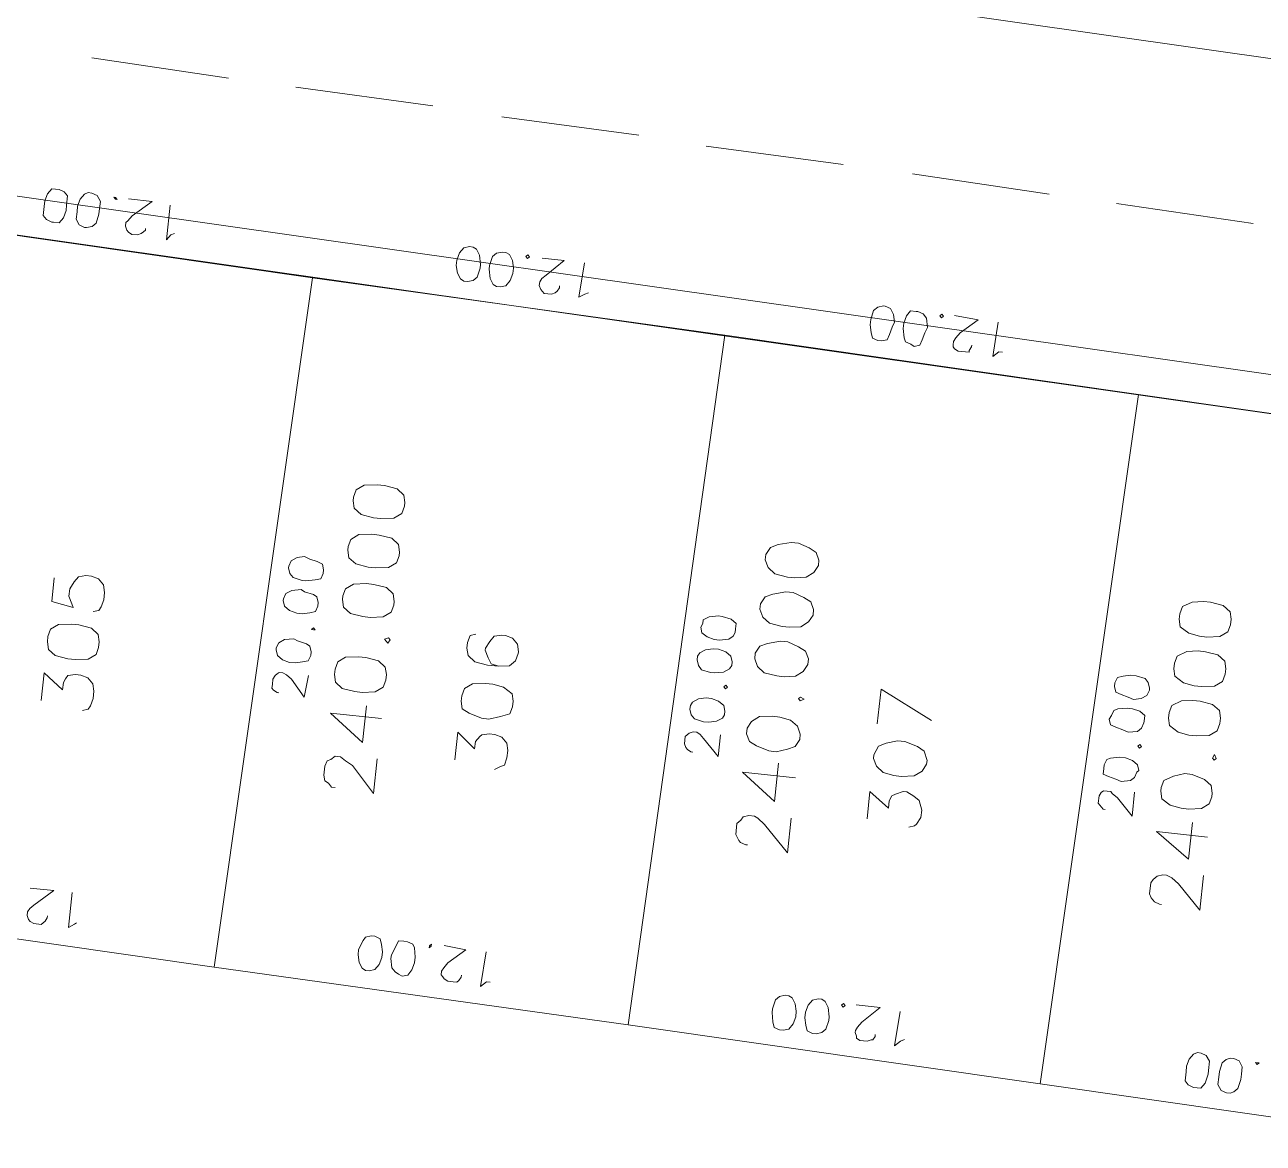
# Model space of a CAD drawing. Header units: metres. Extents: x -977055 to 805873, y -1033982 to 242021.
# Drawn here: x 2698.46 to 2734.23, y 748.4 to 780.7 of the extents above; entities that cross this region are included whole.
import ezdxf

# ---------------------------------------------------------------- set-up
doc = ezdxf.new("R2010")
doc.units = ezdxf.units.M
for name, color, linetype in [('PDF_acera', 7, 'Continuous'), ('PDF_areas por lote', 7, 'Continuous'), ('PDF_COTAS', 7, 'Continuous'), ('PDF_linea de centro', 7, 'Continuous'), ('PDF_LOTES', 7, 'Continuous'), ('PDF_No. lotes', 7, 'Continuous')]:
    doc.layers.add(name, color=color, linetype=linetype)

# ---------------------------------------------------------------- blocks, each defined once
blk = doc.blocks.new('CALLE')
at = {"layer": 'PDF_acera', "lineweight": 9}
for points in [[(-199.868256, -214.389504), (-199.148544, -215.151552), (-201.561696, -285.471648), (-200.67264, -285.598656), (-198.259488, -214.897536), (-199.571904, -213.500448), (-200.0376, -213.500448)], [(-159.8184, -288.985536), (-157.320576, -216.294624), (-158.632992, -214.897536), (-189.707616, -213.839136), (-191.062368, -215.151552), (-193.517856, -286.868736)]]:
    blk.add_lwpolyline(points, dxfattribs=at)
at = {"layer": 'PDF_areas por lote', "lineweight": 9}
for points in [[(-211.807008, -247.284576), (-211.807008, -247.199904), (-211.722336, -247.115232), (-211.68, -247.03056), (-211.552992, -246.988224), (-211.341312, -246.988224), (-211.214304, -247.03056), (-211.171968, -247.115232), (-211.087296, -247.199904), (-211.087296, -247.326912), (-211.171968, -247.45392), (-211.25664, -247.623264), (-211.849344, -248.173632), (-211.04496, -248.173632)], [(-210.113568, -248.173632), (-210.113568, -246.988224), (-210.706272, -247.792608), (-209.859552, -247.792608)], [(-212.10336, -256.852512), (-212.10336, -256.810176), (-212.061024, -256.683168), (-212.018688, -256.640832), (-211.89168, -256.55616), (-211.637664, -256.55616), (-211.552992, -256.640832), (-211.46832, -256.683168), (-211.425984, -256.810176), (-211.425984, -256.937184), (-211.46832, -257.021856), (-211.595328, -257.1912), (-212.188032, -257.783904), (-211.383648, -257.783904)], [(-210.452256, -257.783904), (-210.452256, -256.55616), (-211.04496, -257.360544), (-210.155904, -257.360544)], [(-212.442048, -266.462784), (-212.442048, -266.420448), (-212.399712, -266.29344), (-212.31504, -266.208768), (-212.230368, -266.166432), (-211.976352, -266.166432), (-211.89168, -266.208768), (-211.807008, -266.29344), (-211.764672, -266.420448), (-211.764672, -266.50512), (-211.807008, -266.632128), (-211.934016, -266.801472), (-212.484384, -267.35184), (-211.68, -267.35184)], [(-210.790944, -267.35184), (-210.790944, -266.166432), (-211.341312, -266.970816), (-210.494592, -266.970816)]]:
    blk.add_lwpolyline(points, dxfattribs=at)
for points in [[(-209.224512, -246.988224), (-209.393856, -247.03056), (-209.520864, -247.199904), (-209.5632, -247.496256), (-209.5632, -247.6656), (-209.520864, -247.961952), (-209.393856, -248.131296), (-209.224512, -248.173632), (-209.097504, -248.173632), (-208.92816, -248.131296), (-208.801152, -247.961952), (-208.758816, -247.6656), (-208.758816, -247.496256), (-208.801152, -247.199904), (-208.92816, -247.03056), (-209.097504, -246.988224)], [(-207.488736, -246.988224), (-207.65808, -247.03056), (-207.785088, -247.199904), (-207.827424, -247.496256), (-207.827424, -247.6656), (-207.785088, -247.961952), (-207.65808, -248.131296), (-207.488736, -248.173632), (-207.404064, -248.173632), (-207.23472, -248.131296), (-207.107712, -247.961952), (-207.065376, -247.6656), (-207.065376, -247.496256), (-207.107712, -247.199904), (-207.23472, -247.03056), (-207.404064, -246.988224)], [(-206.345664, -246.988224), (-206.515008, -247.03056), (-206.642016, -247.199904), (-206.684352, -247.496256), (-206.684352, -247.6656), (-206.642016, -247.961952), (-206.515008, -248.131296), (-206.345664, -248.173632), (-206.260992, -248.173632), (-206.091648, -248.131296), (-205.96464, -247.961952), (-205.922304, -247.6656), (-205.922304, -247.496256), (-205.96464, -247.199904), (-206.091648, -247.03056), (-206.260992, -246.988224)], [(-205.202592, -246.988224), (-205.371936, -247.03056), (-205.498944, -247.199904), (-205.54128, -247.496256), (-205.54128, -247.6656), (-205.498944, -247.961952), (-205.371936, -248.131296), (-205.202592, -248.173632), (-205.11792, -248.173632), (-204.948576, -248.131296), (-204.821568, -247.961952), (-204.779232, -247.6656), (-204.779232, -247.496256), (-204.821568, -247.199904), (-204.948576, -247.03056), (-205.11792, -246.988224)], [(-208.29312, -248.046624), (-208.377792, -248.131296), (-208.29312, -248.173632), (-208.250784, -248.131296)], [(-209.5632, -256.55616), (-209.732544, -256.640832), (-209.817216, -256.810176), (-209.901888, -257.106528), (-209.901888, -257.275872), (-209.817216, -257.529888), (-209.732544, -257.699232), (-209.5632, -257.783904), (-209.436192, -257.783904), (-209.266848, -257.699232), (-209.13984, -257.529888), (-209.097504, -257.275872), (-209.097504, -257.106528), (-209.13984, -256.810176), (-209.266848, -256.640832), (-209.436192, -256.55616)], [(-207.827424, -256.55616), (-207.996768, -256.640832), (-208.123776, -256.810176), (-208.166112, -257.106528), (-208.166112, -257.275872), (-208.123776, -257.529888), (-207.996768, -257.699232), (-207.827424, -257.783904), (-207.700416, -257.783904), (-207.531072, -257.699232), (-207.4464, -257.529888), (-207.361728, -257.275872), (-207.361728, -257.106528), (-207.4464, -256.810176), (-207.531072, -256.640832), (-207.700416, -256.55616)], [(-206.684352, -256.55616), (-206.853696, -256.640832), (-206.980704, -256.810176), (-207.02304, -257.106528), (-207.02304, -257.275872), (-206.980704, -257.529888), (-206.853696, -257.699232), (-206.684352, -257.783904), (-206.557344, -257.783904), (-206.388, -257.699232), (-206.303328, -257.529888), (-206.218656, -257.275872), (-206.218656, -257.106528), (-206.303328, -256.810176), (-206.388, -256.640832), (-206.557344, -256.55616)], [(-205.54128, -256.55616), (-205.710624, -256.640832), (-205.837632, -256.810176), (-205.879968, -257.106528), (-205.879968, -257.275872), (-205.837632, -257.529888), (-205.710624, -257.699232), (-205.54128, -257.783904), (-205.414272, -257.783904), (-205.244928, -257.699232), (-205.160256, -257.529888), (-205.075584, -257.275872), (-205.075584, -257.106528), (-205.160256, -256.810176), (-205.244928, -256.640832), (-205.414272, -256.55616)], [(-208.631808, -257.656896), (-208.674144, -257.699232), (-208.631808, -257.783904), (-208.589472, -257.699232)], [(-209.859552, -266.166432), (-210.028896, -266.208768), (-210.155904, -266.420448), (-210.19824, -266.674464), (-210.19824, -266.843808), (-210.155904, -267.14016), (-210.028896, -267.309504), (-209.859552, -267.35184), (-209.77488, -267.35184), (-209.605536, -267.309504), (-209.478528, -267.14016), (-209.393856, -266.843808), (-209.393856, -266.674464), (-209.478528, -266.420448), (-209.605536, -266.208768), (-209.77488, -266.166432)], [(-208.166112, -266.166432), (-208.335456, -266.208768), (-208.462464, -266.420448), (-208.5048, -266.674464), (-208.5048, -266.843808), (-208.462464, -267.14016), (-208.335456, -267.309504), (-208.166112, -267.35184), (-208.039104, -267.35184), (-207.86976, -267.309504), (-207.742752, -267.14016), (-207.700416, -266.843808), (-207.700416, -266.674464), (-207.742752, -266.420448), (-207.86976, -266.208768), (-208.039104, -266.166432)], [(-207.02304, -266.166432), (-207.192384, -266.208768), (-207.319392, -266.420448), (-207.361728, -266.674464), (-207.361728, -266.843808), (-207.319392, -267.14016), (-207.192384, -267.309504), (-207.02304, -267.35184), (-206.896032, -267.35184), (-206.726688, -267.309504), (-206.59968, -267.14016), (-206.557344, -266.843808), (-206.557344, -266.674464), (-206.59968, -266.420448), (-206.726688, -266.208768), (-206.896032, -266.166432)], [(-205.879968, -266.166432), (-206.049312, -266.208768), (-206.17632, -266.420448), (-206.218656, -266.674464), (-206.218656, -266.843808), (-206.17632, -267.14016), (-206.049312, -267.309504), (-205.879968, -267.35184), (-205.75296, -267.35184), (-205.583616, -267.309504), (-205.456608, -267.14016), (-205.414272, -266.843808), (-205.414272, -266.674464), (-205.456608, -266.420448), (-205.583616, -266.208768), (-205.75296, -266.166432)], [(-208.970496, -267.267168), (-209.012832, -267.309504), (-208.970496, -267.35184), (-208.885824, -267.309504)]]:
    blk.add_lwpolyline(points, close=True, dxfattribs=at)
at = {"layer": 'PDF_COTAS', "lineweight": 9}
for points in [[(-199.571904, -239.452416), (-199.571904, -239.579424), (-199.444896, -239.664096), (-199.275552, -239.706432), (-199.148544, -239.706432), (-198.936864, -239.706432), (-198.852192, -239.62176), (-198.809856, -239.494752), (-198.809856, -239.41008), (-198.809856, -239.325408), (-198.936864, -239.240736), (-199.106208, -239.1984), (-199.233216, -239.1984), (-199.444896, -239.1984), (-199.529568, -239.283072), (-199.571904, -239.41008)], [(-199.61424, -240.214464), (-199.571904, -240.341472), (-199.487232, -240.426144), (-199.275552, -240.46848), (-199.148544, -240.46848), (-198.9792, -240.46848), (-198.852192, -240.383808), (-198.809856, -240.2568), (-198.809856, -240.172128), (-198.852192, -240.087456), (-198.9792, -240.002784), (-199.148544, -239.960448), (-199.275552, -239.960448), (-199.444896, -239.960448), (-199.571904, -240.04512), (-199.61424, -240.172128)], [(-198.894528, -240.807168), (-198.894528, -240.849504), (-198.852192, -240.807168), (-198.852192, -240.764832)], [(-209.309184, -246.39552), (-209.817216, -246.353184), (-209.436192, -246.014496), (-209.35152, -245.887488), (-209.309184, -245.802816), (-209.309184, -245.718144), (-209.35152, -245.675808), (-209.393856, -245.633472), (-209.478528, -245.591136), (-209.605536, -245.591136), (-209.690208, -245.591136), (-209.732544, -245.633472), (-209.77488, -245.718144), (-209.77488, -245.76048), (-209.77488, -245.718144), (-209.732544, -245.633472), (-209.690208, -245.591136), (-209.605536, -245.591136), (-209.478528, -245.591136), (-209.393856, -245.633472), (-209.35152, -245.675808), (-209.309184, -245.718144), (-209.309184, -245.802816), (-209.35152, -245.887488), (-209.436192, -246.014496), (-209.817216, -246.353184)], [(-208.801152, -245.591136), (-208.92816, -245.633472), (-209.012832, -245.76048), (-209.055168, -245.929824), (-209.055168, -246.056832), (-209.012832, -246.226176), (-208.970496, -246.353184), (-208.843488, -246.39552), (-208.758816, -246.39552), (-208.631808, -246.353184), (-208.589472, -246.268512), (-208.547136, -246.056832), (-208.5048, -245.97216), (-208.547136, -245.76048), (-208.631808, -245.633472), (-208.758816, -245.591136)], [(-208.801152, -245.591136), (-208.92816, -245.633472), (-209.012832, -245.76048), (-209.055168, -245.929824), (-209.055168, -246.056832), (-209.012832, -246.226176), (-208.970496, -246.353184), (-208.843488, -246.39552), (-208.758816, -246.39552), (-208.631808, -246.353184), (-208.589472, -246.268512), (-208.547136, -246.056832), (-208.5048, -245.97216), (-208.547136, -245.76048), (-208.631808, -245.633472), (-208.758816, -245.591136)], [(-207.65808, -245.633472), (-207.785088, -245.675808), (-207.86976, -245.802816), (-207.912096, -245.97216), (-207.912096, -246.099168), (-207.86976, -246.268512), (-207.827424, -246.39552), (-207.700416, -246.437856), (-207.615744, -246.437856), (-207.488736, -246.39552), (-207.4464, -246.310848), (-207.404064, -246.099168), (-207.361728, -246.014496), (-207.404064, -245.802816), (-207.488736, -245.675808), (-207.615744, -245.633472)], [(-207.65808, -245.633472), (-207.785088, -245.675808), (-207.86976, -245.802816), (-207.912096, -245.97216), (-207.912096, -246.099168), (-207.86976, -246.268512), (-207.827424, -246.39552), (-207.700416, -246.437856), (-207.615744, -246.437856), (-207.488736, -246.39552), (-207.4464, -246.310848), (-207.404064, -246.099168), (-207.361728, -246.014496), (-207.404064, -245.802816), (-207.488736, -245.675808), (-207.615744, -245.633472)], [(-206.896032, -245.675808), (-207.02304, -245.718144), (-207.107712, -245.802816), (-207.150048, -246.014496), (-207.150048, -246.099168), (-207.107712, -246.310848), (-207.065376, -246.437856), (-206.938368, -246.480192), (-206.853696, -246.480192), (-206.726688, -246.437856), (-206.684352, -246.310848), (-206.642016, -246.141504), (-206.59968, -246.014496), (-206.642016, -245.845152), (-206.726688, -245.718144), (-206.853696, -245.675808)], [(-206.896032, -245.675808), (-207.02304, -245.718144), (-207.107712, -245.802816), (-207.150048, -246.014496), (-207.150048, -246.099168), (-207.107712, -246.310848), (-207.065376, -246.437856), (-206.938368, -246.480192), (-206.853696, -246.480192), (-206.726688, -246.437856), (-206.684352, -246.310848), (-206.642016, -246.141504), (-206.59968, -246.014496), (-206.642016, -245.845152), (-206.726688, -245.718144), (-206.853696, -245.675808)], [(-208.250784, -246.353184), (-208.250784, -246.39552), (-208.250784, -246.437856), (-208.208448, -246.39552)], [(-208.250784, -246.353184), (-208.250784, -246.39552), (-208.250784, -246.437856), (-208.208448, -246.39552)], [(-215.9136, -248.51232), (-215.871264, -248.639328), (-215.744256, -248.724), (-215.574912, -248.766336), (-215.447904, -248.766336), (-215.27856, -248.724), (-215.151552, -248.681664), (-215.109216, -248.554656), (-215.109216, -248.469984), (-215.151552, -248.342976), (-215.236224, -248.30064), (-215.447904, -248.215968), (-215.574912, -248.215968), (-215.744256, -248.258304), (-215.871264, -248.342976), (-215.9136, -248.427648)], [(-199.910592, -249.062688), (-199.868256, -249.189696), (-199.783584, -249.274368), (-199.571904, -249.316704), (-199.487232, -249.316704), (-199.275552, -249.274368), (-199.148544, -249.189696), (-199.106208, -249.105024), (-199.106208, -249.020352), (-199.148544, -248.893344), (-199.275552, -248.808672), (-199.444896, -248.766336), (-199.571904, -248.766336), (-199.741248, -248.808672), (-199.868256, -248.893344), (-199.910592, -248.978016)], [(-215.955936, -249.274368), (-215.9136, -249.401376), (-215.786592, -249.486048), (-215.617248, -249.528384), (-215.49024, -249.528384), (-215.27856, -249.486048), (-215.193888, -249.443712), (-215.151552, -249.316704), (-215.151552, -249.232032), (-215.151552, -249.105024), (-215.27856, -249.062688), (-215.49024, -248.978016), (-215.574912, -248.978016), (-215.786592, -249.020352), (-215.871264, -249.105024), (-215.9136, -249.189696)], [(-199.952928, -249.824736), (-199.910592, -249.951744), (-199.783584, -250.036416), (-199.61424, -250.078752), (-199.487232, -250.078752), (-199.317888, -250.036416), (-199.19088, -249.951744), (-199.148544, -249.867072), (-199.148544, -249.7824), (-199.19088, -249.655392), (-199.275552, -249.57072), (-199.487232, -249.528384), (-199.571904, -249.528384), (-199.783584, -249.57072), (-199.910592, -249.655392), (-199.952928, -249.740064)], [(-215.236224, -249.824736), (-215.193888, -249.867072), (-215.151552, -249.867072), (-215.193888, -249.824736)], [(-199.233216, -250.375104), (-199.19088, -250.41744), (-199.148544, -250.375104), (-199.19088, -250.332768)], [(-209.647872, -255.963456), (-210.155904, -255.963456), (-209.77488, -255.582432), (-209.690208, -255.49776), (-209.647872, -255.413088), (-209.647872, -255.328416), (-209.690208, -255.243744), (-209.732544, -255.201408), (-209.77488, -255.159072), (-209.944224, -255.159072), (-210.028896, -255.201408), (-210.071232, -255.243744), (-210.113568, -255.328416), (-210.113568, -255.370752), (-210.113568, -255.328416), (-210.071232, -255.243744), (-210.028896, -255.201408), (-209.944224, -255.159072), (-209.77488, -255.159072), (-209.732544, -255.201408), (-209.690208, -255.243744), (-209.647872, -255.328416), (-209.647872, -255.413088), (-209.690208, -255.49776), (-209.77488, -255.582432), (-210.155904, -255.963456)], [(-209.13984, -255.201408), (-209.266848, -255.243744), (-209.35152, -255.328416), (-209.393856, -255.540096), (-209.393856, -255.667104), (-209.35152, -255.836448), (-209.266848, -255.963456), (-209.182176, -256.005792), (-209.097504, -256.005792), (-208.970496, -255.963456), (-208.885824, -255.836448), (-208.843488, -255.667104), (-208.843488, -255.540096), (-208.885824, -255.370752), (-208.970496, -255.243744), (-209.055168, -255.201408)], [(-209.13984, -255.201408), (-209.266848, -255.243744), (-209.35152, -255.328416), (-209.393856, -255.540096), (-209.393856, -255.667104), (-209.35152, -255.836448), (-209.266848, -255.963456), (-209.182176, -256.005792), (-209.097504, -256.005792), (-208.970496, -255.963456), (-208.885824, -255.836448), (-208.843488, -255.667104), (-208.843488, -255.540096), (-208.885824, -255.370752), (-208.970496, -255.243744), (-209.055168, -255.201408)], [(-207.996768, -255.243744), (-208.123776, -255.28608), (-208.208448, -255.370752), (-208.250784, -255.582432), (-208.250784, -255.667104), (-208.208448, -255.878784), (-208.123776, -256.005792), (-208.039104, -256.048128), (-207.954432, -256.048128), (-207.827424, -256.005792), (-207.742752, -255.878784), (-207.700416, -255.70944), (-207.700416, -255.582432), (-207.742752, -255.413088), (-207.827424, -255.28608), (-207.912096, -255.243744)], [(-207.996768, -255.243744), (-208.123776, -255.28608), (-208.208448, -255.370752), (-208.250784, -255.582432), (-208.250784, -255.667104), (-208.208448, -255.878784), (-208.123776, -256.005792), (-208.039104, -256.048128), (-207.954432, -256.048128), (-207.827424, -256.005792), (-207.742752, -255.878784), (-207.700416, -255.70944), (-207.700416, -255.582432), (-207.742752, -255.413088), (-207.827424, -255.28608), (-207.912096, -255.243744)], [(-207.23472, -255.243744), (-207.361728, -255.28608), (-207.4464, -255.413088), (-207.488736, -255.582432), (-207.488736, -255.70944), (-207.4464, -255.92112), (-207.361728, -256.005792), (-207.277056, -256.048128), (-207.192384, -256.048128), (-207.065376, -256.048128), (-206.980704, -255.92112), (-206.938368, -255.70944), (-206.938368, -255.624768), (-206.980704, -255.413088), (-207.065376, -255.28608), (-207.150048, -255.28608)], [(-207.23472, -255.243744), (-207.361728, -255.28608), (-207.4464, -255.413088), (-207.488736, -255.582432), (-207.488736, -255.70944), (-207.4464, -255.92112), (-207.361728, -256.005792), (-207.277056, -256.048128), (-207.192384, -256.048128), (-207.065376, -256.048128), (-206.980704, -255.92112), (-206.938368, -255.70944), (-206.938368, -255.624768), (-206.980704, -255.413088), (-207.065376, -255.28608), (-207.150048, -255.28608)], [(-208.547136, -255.92112), (-208.589472, -255.963456), (-208.547136, -256.005792), (-208.5048, -255.963456)], [(-208.547136, -255.92112), (-208.589472, -255.963456), (-208.547136, -256.005792), (-208.5048, -255.963456)], [(-216.252288, -258.122592), (-216.209952, -258.2496), (-216.082944, -258.334272), (-215.9136, -258.376608), (-215.786592, -258.376608), (-215.617248, -258.334272), (-215.49024, -258.2496), (-215.447904, -258.164928), (-215.447904, -258.080256), (-215.49024, -257.953248), (-215.574912, -257.868576), (-215.786592, -257.82624), (-215.871264, -257.82624), (-216.082944, -257.868576), (-216.209952, -257.910912), (-216.252288, -258.03792)], [(-216.252288, -258.88464), (-216.209952, -259.011648), (-216.12528, -259.09632), (-215.9136, -259.138656), (-215.828928, -259.138656), (-215.617248, -259.09632), (-215.49024, -259.011648), (-215.447904, -258.926976), (-215.447904, -258.842304), (-215.49024, -258.715296), (-215.617248, -258.630624), (-215.786592, -258.588288), (-215.9136, -258.588288), (-216.082944, -258.630624), (-216.209952, -258.67296), (-216.252288, -258.799968)], [(-200.24928, -258.67296), (-200.206944, -258.799968), (-200.079936, -258.842304), (-199.910592, -258.88464), (-199.783584, -258.926976), (-199.61424, -258.88464), (-199.487232, -258.799968), (-199.444896, -258.67296), (-199.444896, -258.630624), (-199.487232, -258.503616), (-199.571904, -258.418944), (-199.783584, -258.376608), (-199.910592, -258.376608), (-200.079936, -258.418944), (-200.206944, -258.46128), (-200.24928, -258.588288)], [(-200.291616, -259.435008), (-200.24928, -259.562016), (-200.122272, -259.604352), (-199.952928, -259.646688), (-199.82592, -259.689024), (-199.61424, -259.646688), (-199.529568, -259.562016), (-199.487232, -259.435008), (-199.487232, -259.392672), (-199.487232, -259.265664), (-199.61424, -259.180992), (-199.783584, -259.138656), (-199.910592, -259.138656), (-200.122272, -259.180992), (-200.206944, -259.223328), (-200.24928, -259.350336)], [(-215.574912, -259.435008), (-215.532576, -259.477344), (-215.49024, -259.435008), (-215.532576, -259.392672)], [(-199.571904, -259.985376), (-199.529568, -260.027712), (-199.487232, -259.985376), (-199.529568, -259.94304)], [(-209.944224, -265.573728), (-210.494592, -265.573728), (-210.113568, -265.192704), (-210.028896, -265.065696), (-209.98656, -265.02336), (-209.98656, -264.938688), (-209.98656, -264.854016), (-210.028896, -264.81168), (-210.113568, -264.769344), (-210.282912, -264.769344), (-210.325248, -264.81168), (-210.367584, -264.854016), (-210.40992, -264.896352), (-210.40992, -264.938688), (-210.40992, -264.896352), (-210.367584, -264.854016), (-210.325248, -264.81168), (-210.282912, -264.769344), (-210.113568, -264.769344), (-210.028896, -264.81168), (-209.98656, -264.854016), (-209.98656, -264.938688), (-209.98656, -265.02336), (-210.028896, -265.065696), (-210.113568, -265.192704), (-210.494592, -265.573728)], [(-209.478528, -264.81168), (-209.605536, -264.81168), (-209.647872, -264.938688), (-209.690208, -265.108032), (-209.732544, -265.23504), (-209.690208, -265.44672), (-209.605536, -265.531392), (-209.478528, -265.573728), (-209.436192, -265.616064), (-209.309184, -265.573728), (-209.224512, -265.44672), (-209.182176, -265.277376), (-209.182176, -265.150368), (-209.224512, -264.938688), (-209.266848, -264.854016), (-209.393856, -264.81168)], [(-209.478528, -264.81168), (-209.605536, -264.81168), (-209.647872, -264.938688), (-209.690208, -265.108032), (-209.732544, -265.23504), (-209.690208, -265.44672), (-209.605536, -265.531392), (-209.478528, -265.573728), (-209.436192, -265.616064), (-209.309184, -265.573728), (-209.224512, -265.44672), (-209.182176, -265.277376), (-209.182176, -265.150368), (-209.224512, -264.938688), (-209.266848, -264.854016), (-209.393856, -264.81168)], [(-208.335456, -264.81168), (-208.462464, -264.854016), (-208.5048, -264.981024), (-208.547136, -265.150368), (-208.589472, -265.277376), (-208.547136, -265.489056), (-208.462464, -265.573728), (-208.335456, -265.616064), (-208.29312, -265.616064), (-208.166112, -265.616064), (-208.08144, -265.489056), (-208.039104, -265.319712), (-208.039104, -265.192704), (-208.08144, -264.981024), (-208.123776, -264.896352), (-208.250784, -264.854016)], [(-208.335456, -264.81168), (-208.462464, -264.854016), (-208.5048, -264.981024), (-208.547136, -265.150368), (-208.589472, -265.277376), (-208.547136, -265.489056), (-208.462464, -265.573728), (-208.335456, -265.616064), (-208.29312, -265.616064), (-208.166112, -265.616064), (-208.08144, -265.489056), (-208.039104, -265.319712), (-208.039104, -265.192704), (-208.08144, -264.981024), (-208.123776, -264.896352), (-208.250784, -264.854016)], [(-207.573408, -264.854016), (-207.700416, -264.896352), (-207.742752, -265.02336), (-207.785088, -265.192704), (-207.827424, -265.319712), (-207.785088, -265.489056), (-207.700416, -265.616064), (-207.573408, -265.6584), (-207.531072, -265.6584), (-207.404064, -265.616064), (-207.319392, -265.531392), (-207.277056, -265.319712), (-207.277056, -265.192704), (-207.319392, -265.02336), (-207.361728, -264.896352), (-207.488736, -264.854016)], [(-207.573408, -264.854016), (-207.700416, -264.896352), (-207.742752, -265.02336), (-207.785088, -265.192704), (-207.827424, -265.319712), (-207.785088, -265.489056), (-207.700416, -265.616064), (-207.573408, -265.6584), (-207.531072, -265.6584), (-207.404064, -265.616064), (-207.319392, -265.531392), (-207.277056, -265.319712), (-207.277056, -265.192704), (-207.319392, -265.02336), (-207.361728, -264.896352), (-207.488736, -264.854016)], [(-208.885824, -265.531392), (-208.92816, -265.573728), (-208.885824, -265.616064), (-208.843488, -265.573728)], [(-208.885824, -265.531392), (-208.92816, -265.573728), (-208.885824, -265.616064), (-208.843488, -265.573728)], [(-216.54864, -267.732864), (-216.54864, -267.817536), (-216.421632, -267.902208), (-216.209952, -267.944544), (-216.12528, -267.944544), (-215.9136, -267.944544), (-215.786592, -267.859872), (-215.744256, -267.732864), (-215.744256, -267.648192), (-215.786592, -267.56352), (-215.9136, -267.478848), (-216.082944, -267.436512), (-216.209952, -267.436512), (-216.421632, -267.436512), (-216.506304, -267.521184), (-216.54864, -267.648192)], [(-216.590976, -268.494912), (-216.54864, -268.579584), (-216.463968, -268.664256), (-216.252288, -268.706592), (-216.12528, -268.706592), (-215.955936, -268.706592), (-215.828928, -268.62192), (-215.786592, -268.494912), (-215.786592, -268.41024), (-215.828928, -268.325568), (-215.9136, -268.240896), (-216.12528, -268.19856), (-216.252288, -268.19856), (-216.421632, -268.19856), (-216.54864, -268.283232), (-216.590976, -268.41024)], [(-215.871264, -269.04528), (-215.828928, -269.087616), (-215.828928, -269.04528), (-215.828928, -269.002944)]]:
    blk.add_lwpolyline(points, close=True, dxfattribs=at)
for points in [[(-215.447904, -241.018848), (-215.49024, -241.018848), (-215.574912, -240.976512), (-215.617248, -240.934176), (-215.659584, -240.89184), (-215.659584, -240.722496), (-215.617248, -240.637824), (-215.574912, -240.595488), (-215.49024, -240.553152), (-215.405568, -240.553152), (-215.320896, -240.595488), (-215.236224, -240.68016), (-214.8552, -241.10352), (-214.8552, -240.553152)], [(-199.487232, -241.569216), (-199.529568, -241.569216), (-199.571904, -241.52688), (-199.61424, -241.484544), (-199.656576, -241.399872), (-199.656576, -241.272864), (-199.61424, -241.188192), (-199.571904, -241.145856), (-199.487232, -241.10352), (-199.40256, -241.10352), (-199.360224, -241.145856), (-199.233216, -241.230528), (-198.852192, -241.653888), (-198.852192, -241.10352)], [(-215.532576, -241.696224), (-215.574912, -241.653888), (-215.659584, -241.52688), (-214.8552, -241.52688)], [(-199.529568, -242.246592), (-199.571904, -242.16192), (-199.698912, -242.077248), (-198.894528, -242.077248)], [(-215.786592, -250.62912), (-215.828928, -250.62912), (-215.9136, -250.586784), (-215.955936, -250.544448), (-215.955936, -250.459776), (-215.955936, -250.332768), (-215.9136, -250.248096), (-215.871264, -250.20576), (-215.828928, -250.163424), (-215.744256, -250.163424), (-215.659584, -250.20576), (-215.532576, -250.290432), (-215.193888, -250.671456), (-215.151552, -250.163424)], [(-199.783584, -251.179488), (-199.82592, -251.179488), (-199.910592, -251.137152), (-199.952928, -251.094816), (-199.995264, -251.010144), (-199.995264, -250.8408), (-199.952928, -250.798464), (-199.910592, -250.756128), (-199.82592, -250.713792), (-199.741248, -250.713792), (-199.656576, -250.756128), (-199.571904, -250.8408), (-199.19088, -251.221824), (-199.19088, -250.713792)], [(-215.871264, -251.306496), (-215.871264, -251.221824), (-215.998272, -251.094816), (-215.193888, -251.137152)], [(-199.868256, -251.856864), (-199.910592, -251.772192), (-199.995264, -251.645184), (-199.19088, -251.68752)], [(-216.12528, -260.239392), (-216.167616, -260.239392), (-216.252288, -260.197056), (-216.252288, -260.15472), (-216.294624, -260.070048), (-216.294624, -259.900704), (-216.252288, -259.816032), (-216.209952, -259.816032), (-216.12528, -259.773696), (-216.082944, -259.773696), (-215.998272, -259.816032), (-215.871264, -259.900704), (-215.49024, -260.281728), (-215.49024, -259.73136)], [(-200.122272, -260.747424), (-200.164608, -260.747424), (-200.24928, -260.705088), (-200.291616, -260.705088), (-200.291616, -260.620416), (-200.291616, -260.451072), (-200.24928, -260.3664), (-200.206944, -260.324064), (-200.164608, -260.324064), (-200.079936, -260.324064), (-199.995264, -260.3664), (-199.868256, -260.451072), (-199.529568, -260.832096), (-199.487232, -260.281728)], [(-216.167616, -260.916768), (-216.209952, -260.832096), (-216.33696, -260.705088), (-215.532576, -260.747424)], [(-200.206944, -261.467136), (-200.206944, -261.382464), (-200.333952, -261.255456), (-199.529568, -261.297792)]]:
    blk.add_lwpolyline(points, dxfattribs=at)
at = {"layer": 'PDF_linea de centro', "lineweight": 9}
for points in [[(-195.719328, -239.918112), (-195.846336, -243.093312)], [(-195.888672, -244.659744), (-195.973344, -247.834944)], [(-196.058016, -249.443712), (-196.142688, -252.618912)], [(-196.22736, -254.185344), (-196.312032, -257.360544)], [(-196.354368, -258.969312), (-196.481376, -262.144512)], [(-196.523712, -263.710944), (-196.65072, -266.886144)]]:
    blk.add_lwpolyline(points, dxfattribs=at)
at = {"layer": 'PDF_LOTES', "lineweight": 20}
for points in [[(-215.871264, -235.345824), (-216.209952, -244.956096), (-200.206944, -245.506464), (-199.868256, -235.896192)], [(-216.209952, -244.956096), (-216.506304, -254.566368), (-200.503296, -255.0744), (-200.206944, -245.506464)], [(-216.506304, -254.566368), (-216.844992, -264.134304), (-200.841984, -264.684672), (-200.503296, -255.0744)], [(-216.844992, -264.134304), (-217.18368, -273.744576), (-201.180672, -274.294944), (-200.841984, -264.684672)]]:
    blk.add_lwpolyline(points, close=True, dxfattribs=at)
at = {"layer": 'PDF_No. lotes', "lineweight": 20}
for points in [[(-210.536928, -240.341472), (-209.901888, -240.341472), (-210.240576, -240.807168), (-210.071232, -240.807168), (-209.98656, -240.849504), (-209.901888, -240.89184), (-209.859552, -241.061184), (-209.859552, -241.188192), (-209.901888, -241.357536), (-210.028896, -241.484544), (-210.19824, -241.52688), (-210.367584, -241.52688), (-210.536928, -241.484544), (-210.6216, -241.442208), (-210.663936, -241.3152)], [(-207.700416, -240.341472), (-208.250784, -240.341472), (-208.335456, -240.849504), (-208.250784, -240.807168), (-208.08144, -240.722496), (-207.912096, -240.722496), (-207.742752, -240.807168), (-207.615744, -240.89184), (-207.573408, -241.061184), (-207.573408, -241.188192), (-207.615744, -241.357536), (-207.742752, -241.484544), (-207.912096, -241.52688), (-208.08144, -241.52688), (-208.250784, -241.484544), (-208.335456, -241.442208), (-208.377792, -241.3152)], [(-210.875616, -249.951744), (-210.240576, -249.951744), (-210.579264, -250.375104), (-210.40992, -250.375104), (-210.282912, -250.459776), (-210.240576, -250.502112), (-210.19824, -250.671456), (-210.19824, -250.798464), (-210.240576, -250.967808), (-210.367584, -251.094816), (-210.536928, -251.137152), (-210.706272, -251.137152), (-210.875616, -251.094816), (-210.917952, -251.010144), (-211.002624, -250.883136)], [(-207.954432, -250.121088), (-207.996768, -249.99408), (-208.166112, -249.951744), (-208.29312, -249.951744), (-208.462464, -249.99408), (-208.589472, -250.163424), (-208.631808, -250.459776), (-208.631808, -250.713792), (-208.589472, -250.967808), (-208.462464, -251.094816), (-208.29312, -251.137152), (-208.250784, -251.137152), (-208.08144, -251.094816), (-207.954432, -250.967808), (-207.912096, -250.798464), (-207.912096, -250.713792), (-207.954432, -250.544448), (-208.08144, -250.459776), (-208.250784, -250.375104), (-208.29312, -250.375104), (-208.462464, -250.459776), (-208.589472, -250.544448), (-208.631808, -250.713792)], [(-211.214304, -259.51968), (-210.579264, -259.51968), (-210.917952, -259.985376), (-210.748608, -259.985376), (-210.6216, -260.027712), (-210.579264, -260.112384), (-210.494592, -260.281728), (-210.494592, -260.3664), (-210.579264, -260.535744), (-210.663936, -260.662752), (-210.875616, -260.747424), (-211.04496, -260.747424), (-211.214304, -260.662752), (-211.25664, -260.620416), (-211.298976, -260.493408)], [(-208.801152, -260.747424), (-208.208448, -259.51968), (-209.012832, -259.51968)]]:
    blk.add_lwpolyline(points, dxfattribs=at)
for points in [[(-209.182176, -240.341472), (-209.35152, -240.383808), (-209.478528, -240.553152), (-209.520864, -240.849504), (-209.520864, -241.018848), (-209.478528, -241.3152), (-209.35152, -241.484544), (-209.182176, -241.52688), (-209.055168, -241.52688), (-208.885824, -241.484544), (-208.758816, -241.3152), (-208.71648, -241.018848), (-208.71648, -240.849504), (-208.758816, -240.553152), (-208.885824, -240.383808), (-209.055168, -240.341472)], [(-209.520864, -249.951744), (-209.690208, -249.99408), (-209.77488, -250.163424), (-209.859552, -250.459776), (-209.859552, -250.62912), (-209.77488, -250.883136), (-209.690208, -251.094816), (-209.520864, -251.137152), (-209.393856, -251.137152), (-209.224512, -251.094816), (-209.097504, -250.883136), (-209.055168, -250.62912), (-209.055168, -250.459776), (-209.097504, -250.163424), (-209.224512, -249.99408), (-209.393856, -249.951744)], [(-209.817216, -259.51968), (-209.98656, -259.604352), (-210.113568, -259.773696), (-210.155904, -260.027712), (-210.155904, -260.197056), (-210.113568, -260.493408), (-209.98656, -260.662752), (-209.817216, -260.747424), (-209.732544, -260.747424), (-209.520864, -260.662752), (-209.436192, -260.493408), (-209.35152, -260.197056), (-209.35152, -260.027712), (-209.436192, -259.773696), (-209.520864, -259.604352), (-209.732544, -259.51968)]]:
    blk.add_lwpolyline(points, close=True, dxfattribs=at)

msp = doc.modelspace()

# ---------------------------------------------------------------- block references
at = {"xscale": 1.255773352820658, "yscale": 1.255773352820658, "zscale": 1.255773352820658, "rotation": 83.85573648860341}
msp.add_blockref('CALLE', (2427.15058, 1056.36283, 1015.371), dxfattribs=at)

doc.saveas('drawing.dxf')
